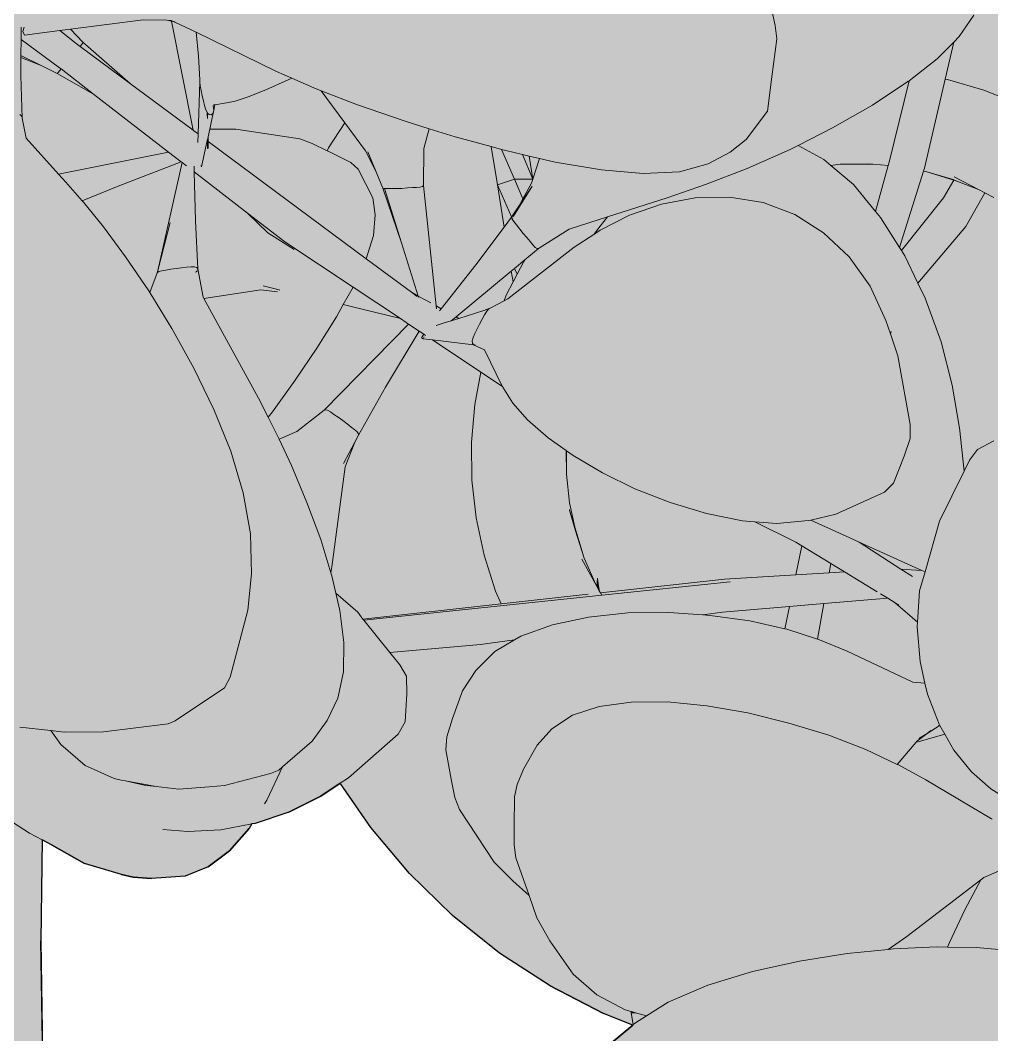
# Model space of a CAD drawing. Header units: millimetres. Extents: x 488786 to 747986, y 25193 to 95000.
# Drawn here: x 583399.9 to 583495.7, y 80675.8 to 80775.9 of the extents above; entities that cross this region are included whole.
import ezdxf

# ---------------------------------------------------------------- set-up
doc = ezdxf.new("R2010")
doc.units = ezdxf.units.MM
doc.layers.add('25. 255', color=255, linetype='Continuous')
doc.layers.add('6. FUR1', color=181, linetype='Continuous')
doc.layers.add('7. FUR2', color=241, linetype='Continuous', lineweight=5)

# ---------------------------------------------------------------- blocks, each defined once
blk = doc.blocks.new('YUHIHA_Accessory_Plant_LeafBranch_A_Plan', base_point=(63907.7, -72136.76))
at = {"layer": '25. 255'}
h = blk.add_hatch(color=256, dxfattribs=at)
h.dxf.hatch_style = 1
h.paths.add_polyline_path([(63725.71, -72048.84), (63726.68, -72043.89), (63728.52, -72040.27), (63731.35, -72037.25), (63735.1, -72034.92), (63739.67, -72033.4), (63744.98, -72032.79), (63750.76, -72033.01), (63756.74, -72033.95), (63759.19, -72034.6), (63760.84, -72031.55), (63763.59, -72028.29), (63766.83, -72025.95), (63770.4, -72024.46), (63774.14, -72023.81), (63777.12, -72023.92), (63776.72, -72023.42), (63775.13, -72020.96), (63774.18, -72018.8), (63773.9, -72016.91), (63773.92, -72016.81), (63770.04, -72012.88), (63766.44, -72008.68), (63763.47, -72004.53), (63761.3, -72000.54), (63760.1, -71996.86), (63759.86, -71993.48), (63760.56, -71990.41), (63761.28, -71989.22), (63761.39, -71985.76), (63762.35, -71981.95), (63765.44, -71975.32), (63767.67, -71972.08), (63768.41, -71971.23), (63769.27, -71970.6), (63773.95, -71967.91), (63774.87, -71967.47), (63778.79, -71967.04), (63782.89, -71966.9), (63786.39, -71967.4), (63789.98, -71968.66), (63793.34, -71970.93), (63796.38, -71974.07), (63799.03, -71977.93), (63801.21, -71982.36), (63801.87, -71975.37), (63802.08, -71975.39), (63802.19, -71975.4), (63805.61, -71975.71), (63805.71, -71975.72), (63805.92, -71975.74), (63805.17, -71984.37), (63804.77, -71991.4), (63805.04, -71995.86), (63808.67, -72008.09), (63809.3, -72009.97), (63809.51, -72009.48), (63811.44, -72005.87), (63813.95, -72002.64), (63816.97, -71999.94), (63817.76, -71999.47), (63818.93, -71994.16), (63820.45, -71989.27), (63822.31, -71985.1), (63824.51, -71981.85), (63827.03, -71979.52), (63829.87, -71978.13), (63833.02, -71977.66), (63834.18, -71977.64), (63837.5, -71978.02), (63841.55, -71979.2), (63846.91, -71981.79), (63851.14, -71984.34), (63853.8, -71985.19), (63857.33, -71986.53), (63858.76, -71987.23), (63861, -71989), (63861.58, -71989.85), (63862.71, -71991.67), (63862.82, -71994.03), (63861.95, -71996.87), (63860.19, -72000.16), (63857.59, -72003.87), (63854.21, -72007.94), (63850.39, -72012.06), (63852.45, -72015.22), (63852.98, -72016.38), (63853.39, -72017.64), (63853.37, -72018.16), (63853.59, -72018.31), (63858.07, -72022.38), (63860.48, -72025.19), (63861.5, -72026.2), (63862.52, -72027.59), (63862.79, -72029.24), (63862.57, -72029.85), (63863.98, -72031.46), (63864.29, -72030.93), (63864.08, -72031.58), (63864.19, -72031.71), (63864.26, -72031.51), (63864.24, -72031.77), (63864.28, -72031.8), (63867.02, -72035.69), (63870.98, -72043.66), (63871.37, -72044.87), (63871.47, -72045.39), (63871.42, -72047.69), (63871.16, -72051.22), (63870.45, -72052.57), (63869.07, -72053.72), (63865.6, -72056.5), (63862.96, -72057.88), (63865.53, -72059.61), (63870.12, -72063.38), (63874.31, -72067.59), (63878.06, -72072.19), (63881.34, -72077.13), (63884.13, -72082.37), (63886.16, -72087.29), (63888.32, -72086.45), (63891.72, -72085.55), (63895.22, -72085.17), (63895.54, -72085.18), (63895.89, -72084.81), (63898.24, -72083.06), (63900.63, -72081.95), (63903.07, -72081.53), (63906.36, -72081.99), (63908.11, -72082.5), (63909.15, -72083), (63912.49, -72084.84), (63915.3, -72087.33), (63916.1, -72088), (63918.32, -72078.27), (63922.25, -72058.66), (63923, -72055.37), (63923.72, -72052.63), (63924.45, -72050.48), (63925.27, -72048.92), (63926.21, -72047.98), (63928.1, -72047.54), (63929.74, -72047.76), (63932.4, -72048.93), (63934.04, -72050.06), (63936.54, -72050.7), (63940.18, -72051.81), (63941.38, -72052.24), (63942.63, -72051.9), (63946.13, -72051.01), (63948.77, -72050.78), (63952.53, -72050.67), (63956.47, -72051.3), (63959.56, -72052.65), (63962.21, -72054.73), (63964.29, -72057.49), (63965.68, -72060.85), (63966.28, -72064.73), (63966.16, -72068.96), (63965.41, -72073.33), (63964.1, -72077.63), (63962.32, -72081.69), (63960.3, -72085.51), (63954.82, -72093.93), (63956.19, -72093.52), (63959.26, -72092.71), (63961.72, -72092.21), (63963.59, -72092.06), (63964.9, -72092.32), (63965.68, -72093.03), (63966.13, -72093.77), (63966.4, -72094.84), (63966.68, -72097.84), (63966.59, -72098.26), (63972.52, -72092.69), (63975.41, -72089.65), (63978.29, -72086.39), (63980.6, -72083.48), (63978.84, -72080.28), (63976.76, -72076.93), (63972.37, -72070.23), (63970.36, -72066.95), (63968.66, -72063.75), (63967.31, -72060.82), (63965.61, -72055.3), (63965.44, -72054.42), (63966.48, -72053.11), (63968.5, -72050.98), (63970.2, -72050.17), (63974.89, -72048.91), (63979.17, -72047.99), (63983.66, -72047.62), (63988.26, -72047.94), (63992.54, -72049.31), (63996.3, -72051.61), (63999.35, -72054.75), (64001.51, -72058.62), (64002.58, -72063.13), (64002.68, -72068.05), (64001.91, -72073.15), (64000.37, -72078.21), (64000.11, -72078.86), (63999.53, -72080.09), (64000.28, -72081.02), (64001.66, -72083.79), (64002.22, -72086.64), (64002.34, -72087.36), (64002.03, -72090.18), (64000.73, -72092.9), (63998.37, -72095.41), (63995.18, -72097.65), (63991.36, -72099.58), (63987.13, -72101.12), (63986.16, -72101.36), (63985.42, -72102.49), (63982.5, -72107.54), (63978.94, -72113.92), (63979.99, -72114.06), (63987.26, -72109.6), (63994.26, -72105.13), (63994.46, -72105.01), (63998.39, -72102), (64007.85, -72091.17), (64014.75, -72082.67), (64021.3, -72074.28), (64028.53, -72064.9), (64030.02, -72063.18), (64031.16, -72062.25), (64032.01, -72062.15), (64032.98, -72062.58), (64033.54, -72063.21), (64035.84, -72066.07), (64038.04, -72071.95), (64039.13, -72073.18), (64042.49, -72075.47), (64045.57, -72078.32), (64047.87, -72081.27), (64049.93, -72084.09), (64050.96, -72087), (64051.19, -72088.06), (64051.18, -72091.02), (64050.01, -72093.89), (64047.63, -72096.62), (64043.99, -72099.14), (64039.38, -72101.39), (64034.09, -72103.3), (64028.38, -72104.81), (64022.56, -72105.85), (64016.92, -72106.53), (64001.82, -72107.77), (63996.68, -72109.19), (63996.63, -72109.2), (63983.18, -72114.48), (64011.83, -72118.29), (64016.26, -72117.6), (64017.48, -72117.52), (64021.65, -72117.97), (64022.43, -72117.89), (64022.31, -72117.72), (64021.86, -72116.58), (64021.48, -72115.44), (64022.85, -72110.57), (64024.23, -72109.24), (64026.35, -72108.09), (64032.53, -72105.18), (64036.74, -72103.64), (64041.05, -72102.43), (64045.03, -72101.86), (64048.47, -72101.85), (64051.16, -72102.34), (64052.88, -72103.27), (64053.42, -72104.58), (64053.4, -72105.79), (64052.46, -72108.79), (64055.24, -72106.84), (64058.93, -72104.05), (64062.61, -72101.12), (64066.16, -72098.15), (64069.47, -72095.26), (64075.09, -72090.16), (64077.43, -72088.17), (64079.5, -72086.7), (64081.33, -72085.85), (64084.1, -72085.45), (64085.81, -72085.8), (64086.29, -72086.09), (64087.4, -72087.58), (64089.98, -72090.79), (64092.7, -72095.21), (64094.07, -72098.2), (64095.7, -72102.64), (64096.48, -72107.58), (64096.13, -72111.71), (64094.7, -72115.58), (64092.23, -72119.05), (64088.72, -72121.95), (64084.22, -72124.15), (64079, -72125.65), (64073.34, -72126.48), (64067.51, -72126.64), (64061.78, -72126.16), (64056.26, -72125.29), (64048.24, -72123.34), (64047.63, -72126.21), (64046.51, -72128.36), (64055.28, -72130.25), (64060.56, -72131.89), (64065.73, -72133.83), (64070.51, -72136.31), (64074.72, -72139.24), (64078.17, -72142.55), (64080.69, -72146.17), (64082.09, -72150.01), (64082.42, -72153.99), (64081.74, -72158.01), (64079.87, -72162.56), (64077.43, -72166.35), (64074.24, -72170.04), (64072.2, -72172.12), (64067.52, -72176.04), (64066.39, -72176.62), (64065.8, -72176.88), (64064.08, -72177.78), (64063.12, -72178.25), (64062.59, -72178.17), (64062.21, -72177.55), (64061.86, -72176.06), (64061.02, -72172), (64060.34, -72168.87), (64059.39, -72165.17), (64058.14, -72161.06), (64056.51, -72156.72), (64054.44, -72152.35), (64052.07, -72148.07), (64049.55, -72144.04), (64046.99, -72140.4), (64044.55, -72137.3), (64043.86, -72136.52), (64043.45, -72138.05), (64042.59, -72139.43), (64043.33, -72147.9), (64042.37, -72153.07), (64041.69, -72154.04), (64041.02, -72154.95), (64039.56, -72154.99), (64037.25, -72154.16), (64034.01, -72152.44), (64030.5, -72150.25), (64032.31, -72154.2), (64032.98, -72158.19), (64032.58, -72162.1), (64031.18, -72165.86), (64028.54, -72170.03), (64025.45, -72173.26), (64021.65, -72176.33), (64013.95, -72180.96), (64011.37, -72181.9), (64010.59, -72182.3), (64009.41, -72182.69), (64008.89, -72182.76), (64008.7, -72182.33), (64008.91, -72180.22), (64008.97, -72178.23), (64008.95, -72175.38), (64008.76, -72171.82), (64008.29, -72167.71), (64007.47, -72163.18), (64006.18, -72158.4), (64004.55, -72153.54), (64002.69, -72148.81), (64000.71, -72144.38), (63998.73, -72140.45), (63997.04, -72137.42), (63995.07, -72140.15), (63994.89, -72140.94), (63995.03, -72147.52), (63994.03, -72150.94), (63993.73, -72151.37), (63993.18, -72151.87), (63992.48, -72151.45), (63991.56, -72150.56), (63989.47, -72147.7), (63989.31, -72147.18), (63989.33, -72146.77), (63989.82, -72145.2), (63988.78, -72143.9), (63986.06, -72140.82), (63982.97, -72137.55), (63979.67, -72134.22), (63976.35, -72130.99), (63973.17, -72127.98), (63969.65, -72124.89), (63969.38, -72125.4), (63967.24, -72129.04), (63965.35, -72131.86), (63963.9, -72133.52), (63965.05, -72134.77), (63965.72, -72135.58), (63966.32, -72135.39), (63969.21, -72135.01), (63971.69, -72135.37), (63973.74, -72136.55), (63974.57, -72137.22), (63975.7, -72138.23), (63976.58, -72139.42), (63978.24, -72142.35), (63978.66, -72143.16), (63979.78, -72146.64), (63981.22, -72149.81), (63983.03, -72154.59), (63983.73, -72157.44), (63984.33, -72161.94), (63983.93, -72166.8), (63982.56, -72170.31), (63980.13, -72173.35), (63976.71, -72175.82), (63972.36, -72177.64), (63972.46, -72177.63), (63976.28, -72177.17), (63979.87, -72177.3), (63983.33, -72177.96), (63985.4, -72178.66), (63985.97, -72178.89), (63988.85, -72179.93), (63989.6, -72180.5), (63990.11, -72181.04), (63992.26, -72185.89), (63992.62, -72187.22), (63992.72, -72192.88), (63992.47, -72197.87), (63991.67, -72202.56), (63990.1, -72207.2), (63987.54, -72211.28), (63984.14, -72214.66), (63980.04, -72217.21), (63975.38, -72218.81), (63970.33, -72219.32), (63965.09, -72218.86), (63963.93, -72218.57), (63963.3, -72221.09), (63961.85, -72224.99), (63959.66, -72228.59), (63957.9, -72231.38), (63956.54, -72232.45), (63957.84, -72236), (63958.73, -72240.67), (63958.64, -72245.15), (63957.61, -72249.34), (63955.68, -72253.17), (63952.88, -72256.55), (63949.26, -72259.4), (63948.59, -72259.88), (63945.33, -72261.92), (63941.83, -72263.65), (63937.21, -72265.36), (63936, -72265.74), (63934.7, -72265.86), (63930.83, -72265.95), (63930.8, -72265.95), (63929.76, -72265.99), (63929.18, -72265.95), (63928.51, -72265.65), (63925.14, -72262.69), (63923.84, -72260.56), (63922.75, -72257.7), (63922.08, -72254.04), (63921.74, -72249.76), (63921.68, -72245.01), (63921.69, -72244.41), (63921.64, -72244.45), (63920.76, -72244.97), (63917, -72246.9), (63912.32, -72248.39), (63905.14, -72249.61), (63903.89, -72249.79), (63900.3, -72249.7), (63898.18, -72249.81), (63895.47, -72249.59), (63894.42, -72249.06), (63893.2, -72248.41), (63892.07, -72247.21), (63891.24, -72245.27), (63890.93, -72242.42), (63891.07, -72238.75), (63891.55, -72234.39), (63892.3, -72229.45), (63893.23, -72224.05), (63894.29, -72218.42), (63895.45, -72212.79), (63896.66, -72207.4), (63897.89, -72202.52), (63898.38, -72200.7), (63897.56, -72198.34), (63895.51, -72189.07), (63895.01, -72183.78), (63895.1, -72182.44), (63895.21, -72181.08), (63898.38, -72176.5), (63900.14, -72175.63), (63900.53, -72175.57), (63900.53, -72175.54), (63897.88, -72167.85), (63889.81, -72169.3), (63887.46, -72169.8), (63887.13, -72169.9), (63891.46, -72187.04), (63892.36, -72191.79), (63892.89, -72196.47), (63893.01, -72200.92), (63892.69, -72204.97), (63891.88, -72208.45), (63890.55, -72211.2), (63888.71, -72213.24), (63886.41, -72214.58), (63882.84, -72215.52), (63879.79, -72215.56), (63876.11, -72215.16), (63873.19, -72214.42), (63867.58, -72212.69), (63867.41, -72212.69), (63867.27, -72212.69), (63864.98, -72213.03), (63862.14, -72212.79), (63860.72, -72212.32), (63860.13, -72211.79), (63859.55, -72211.06), (63859.62, -72209.7), (63860.26, -72207.71), (63861.4, -72205.1), (63862.97, -72201.91), (63864.89, -72198.14), (63867.07, -72193.99), (63867.28, -72193.61), (63863.27, -72193.49), (63859.21, -72193.04), (63857.17, -72193.22), (63854.45, -72193.29), (63854.12, -72193.26), (63853.87, -72193.65), (63851.5, -72195.75), (63851.08, -72195.99), (63848.33, -72197.46), (63846.02, -72198), (63844.44, -72200.6), (63842.16, -72202.89), (63839.35, -72204.61), (63837.44, -72205.24), (63843.06, -72209.29), (63844.56, -72210.42), (63845.44, -72211.21), (63845.67, -72211.71), (63845.11, -72212.46), (63844.78, -72212.65), (63841.44, -72214.37), (63839.88, -72214.84), (63834.87, -72215.7), (63833.6, -72216.25), (63833, -72222.09), (63831.95, -72226.14), (63830.3, -72230.11), (63827.93, -72233.54), (63825.01, -72236.28), (63821.7, -72238.21), (63818.18, -72239.21), (63814.6, -72239.14), (63812.02, -72238.4), (63809.41, -72238.87), (63806.29, -72238.68), (63804.02, -72237.95), (63805.73, -72240.16), (63812.43, -72248.34), (63818.77, -72255.81), (63825.12, -72263.21), (63825.95, -72264.36), (63826.06, -72264.96), (63825.29, -72265.73), (63820.81, -72267.34), (63818.81, -72267.67), (63812.58, -72267.89), (63811.57, -72268.13), (63809.97, -72269.01), (63805.49, -72272.72), (63802.38, -72274.47), (63799.9, -72275.27), (63797.43, -72276.12), (63794.16, -72275.99), (63793.76, -72276.78), (63792.27, -72278.19), (63789.42, -72279.54), (63787.02, -72279.97), (63783.04, -72279.99), (63783.47, -72281.89), (63784.25, -72286.17), (63784.75, -72290.17), (63784.89, -72293.77), (63784.62, -72296.92), (63783.91, -72299.59), (63782.7, -72301.76), (63780.95, -72303.39), (63778.81, -72304.8), (63776.78, -72305.68), (63774.33, -72306.27), (63773.51, -72306.44), (63771.32, -72306.44), (63766.92, -72306.62), (63762.95, -72306.45), (63759.35, -72305.74), (63756.9, -72304.96), (63756.14, -72304.58), (63753.26, -72303.03), (63751.05, -72300.7), (63749.53, -72297.69), (63748.74, -72294.09), (63748.73, -72289.98), (63749.53, -72285.46), (63751, -72280.73), (63753.05, -72276), (63755.52, -72271.47), (63758.32, -72267.34), (63761.31, -72263.57), (63769.07, -72254.68), (63770.75, -72251.34), (63770.78, -72251.28), (63768.86, -72248.73), (63768.68, -72247.96), (63769.18, -72247.67), (63770.31, -72247.26), (63772.41, -72246.18), (63774.08, -72240.63), (63773.31, -72240.05), (63773.22, -72239.85), (63772.05, -72241.3), (63769.02, -72245.18), (63767.44, -72249.53), (63765.52, -72254.16), (63763.51, -72258.3), (63761.48, -72261.78), (63759.45, -72264.42), (63757.48, -72266.04), (63755.53, -72266.7), (63753.57, -72266.43), (63752.44, -72266.2), (63750.51, -72265.11), (63750.4, -72265.04), (63750.26, -72265.17), (63746.36, -72267.54), (63742.34, -72269.23), (63738.31, -72270.14), (63734.44, -72270.17), (63730.85, -72269.22), (63727.64, -72267.4), (63724.89, -72264.78), (63722.68, -72261.47), (63721.09, -72257.57), (63719.92, -72253.58), (63719.33, -72250.19), (63718.92, -72245.65), (63718.93, -72244.6), (63719.14, -72243.45), (63720.9, -72240.35), (63721.85, -72240), (63724.62, -72240.39), (63729.75, -72241.76), (63732.06, -72242.48), (63734.25, -72240.99), (63738.38, -72238.41), (63743.03, -72235.7), (63747.97, -72233), (63752.96, -72230.45), (63757.9, -72228.22), (63770.33, -72222.02), (63770.38, -72222.06), (63774.26, -72219), (63780.03, -72213.68), (63786.21, -72207.77), (63778.18, -72209.15), (63776.42, -72212.16), (63774.29, -72215.42), (63772.08, -72218.3), (63769.85, -72220.71), (63767.67, -72222.51), (63765.58, -72223.62), (63763.65, -72223.91), (63761.86, -72223.45), (63761.02, -72223.16), (63759.36, -72222.04), (63756.68, -72219.72), (63755.39, -72218.23), (63754.3, -72216.29), (63753.97, -72215.75), (63750.62, -72216.61), (63745.44, -72217.51), (63740.33, -72217.79), (63735.48, -72217.42), (63731.06, -72216.37), (63727.26, -72214.63), (63724.27, -72212.16), (63722.1, -72209.09), (63720.75, -72205.52), (63720.22, -72201.57), (63720.17, -72201.05), (63720.39, -72196.87), (63721.14, -72193.19), (63721.31, -72192.48), (63723.63, -72185.54), (63724.03, -72184.55), (63726.98, -72180.92), (63727.37, -72181.19), (63727.98, -72181.41), (63730.41, -72184.48), (63732.05, -72186.51), (63734.19, -72189.01), (63736.8, -72191.78), (63739.82, -72194.64), (63743.22, -72197.39), (63746.97, -72199.87), (63750.88, -72202.02), (63754.78, -72203.83), (63755.98, -72204.29), (63757.68, -72203.78), (63766.1, -72201.09), (63770.09, -72199.76), (63773.84, -72198.39), (63771.62, -72197.3), (63768.8, -72195.48), (63766.25, -72193.13), (63765.22, -72191.82), (63763.28, -72192.17), (63759.29, -72192.5), (63755.44, -72192.4), (63751.88, -72191.84), (63748.74, -72190.81), (63746.18, -72189.26), (63744.21, -72187.25), (63742.83, -72184.84), (63742.05, -72182.08), (63741.95, -72181.47), (63741.74, -72178.48), (63742.04, -72175.09), (63743.23, -72170.02), (63744.92, -72165.99), (63745.33, -72165.22), (63745.72, -72164.76), (63746.34, -72164.24), (63748.04, -72163.97), (63749.43, -72164.31), (63749.6, -72164.39), (63749.5, -72163.73), (63749.37, -72161.15), (63749.28, -72161.02), (63748.63, -72159.32), (63748.26, -72156.98), (63748.45, -72155.96), (63749.32, -72154.54), (63749.48, -72154.59), (63749.59, -72154.63), (63749.93, -72155.76), (63751.44, -72161), (63751.46, -72161.04), (63752.43, -72161.83), (63754.96, -72163.32), (63758.06, -72164.6), (63761.7, -72165.54), (63765.7, -72166.16), (63766.37, -72166.21), (63766.71, -72165.76), (63769.61, -72162.7), (63772.16, -72160.44), (63775.08, -72158.31), (63774.35, -72157.25), (63773.39, -72154.63), (63773, -72151.73), (63773.22, -72148.63), (63774.07, -72145.42), (63775.25, -72142.31), (63777.24, -72138.72), (63774.65, -72133.86), (63772.39, -72128.37), (63770.7, -72122.74), (63770.62, -72122.68), (63769.86, -72122.06), (63767.77, -72119.42), (63766.59, -72116.09), (63766.28, -72112.19), (63766.82, -72107.85), (63768.19, -72103.18), (63769.45, -72100.36), (63769.58, -72099.11), (63770.75, -72093.29), (63772.48, -72087.61), (63774.76, -72082.13), (63777.58, -72076.9), (63780.89, -72071.97), (63781.99, -72070.64), (63780.39, -72070.27), (63778.27, -72071.01), (63773.97, -72072.46), (63769.66, -72073.82), (63765.48, -72075.02), (63761.58, -72076), (63758.11, -72076.68), (63755.21, -72077), (63752.87, -72076.91), (63751.09, -72076.37), (63749.84, -72075.35), (63749.36, -72074.54), (63748.65, -72073.13), (63748.23, -72071.07), (63746.23, -72071.83), (63742.68, -72072.93), (63739.55, -72073.55), (63736.86, -72073.6), (63734.62, -72072.98), (63732.53, -72071.86), (63729.79, -72068.96), (63729.38, -72068.3), (63728.47, -72065.06), (63727.35, -72061.75), (63726.07, -72056.71), (63725.77, -72053.56)])
at = {"layer": '6. FUR1'}
for p, q in [((63862.96, -72057.88), (63865.6, -72056.5)), ((63862.96, -72057.88), (63865.53, -72059.61)), ((63870.12, -72063.38), (63865.53, -72059.61)), ((63870.12, -72063.38), (63874.31, -72067.59)), ((63920.69, -72066.32), (63919.89, -72070.4)), ((63874.31, -72067.59), (63878.06, -72072.19)), ((63919.89, -72070.4), (63919.09, -72074.44)), ((63878.06, -72072.19), (63881.34, -72077.13)), ((63919.09, -72074.44), (63918.32, -72078.27)), ((63881.34, -72077.13), (63884.13, -72082.37)), ((63916.1, -72088), (63918.32, -72078.27)), ((63900.63, -72081.95), (63898.24, -72083.06)), ((63900.63, -72081.95), (63903.07, -72081.53)), ((63903.07, -72081.53), (63906.36, -72081.99)), ((63908.11, -72082.5), (63906.36, -72081.99)), ((63884.13, -72082.37), (63886.16, -72087.29)), ((63898.24, -72083.06), (63895.89, -72084.81)), ((63909.15, -72083), (63908.11, -72082.5)), ((63909.15, -72083), (63912.49, -72084.84)), ((63891.72, -72085.55), (63895.22, -72085.17)), ((63895.22, -72085.17), (63895.54, -72085.18)), ((63895.54, -72085.18), (63895.89, -72084.81)), ((63915.3, -72087.33), (63912.49, -72084.84)), ((63891.72, -72085.55), (63888.32, -72086.45)), ((63888.32, -72086.45), (63886.16, -72087.29)), ((63915.3, -72087.33), (63916.1, -72088))]:
    blk.add_line(p, q, dxfattribs=at)
blk.add_lwpolyline([(63865.6, -72056.5), (63862.96, -72057.88), (63865.53, -72059.61), (63870.12, -72063.38), (63874.31, -72067.59), (63878.06, -72072.19), (63881.34, -72077.13), (63884.13, -72082.37), (63886.16, -72087.29), (63888.32, -72086.45), (63891.72, -72085.55), (63895.22, -72085.17), (63895.54, -72085.18), (63895.89, -72084.81), (63898.24, -72083.06), (63900.63, -72081.95), (63903.07, -72081.53), (63906.36, -72081.99), (63908.11, -72082.5), (63909.15, -72083), (63912.49, -72084.84), (63915.3, -72087.33), (63916.1, -72088), (63918.32, -72078.27), (63922.25, -72058.66)], dxfattribs=at)
at = {"layer": '7. FUR2'}
for p, q in [((63828.22, -72058.25), (63825, -72057.25)), ((63830.96, -72058.88), (63828.22, -72058.25)), ((63861.44, -72058.49), (63862.64, -72058.05)), ((63862.64, -72058.05), (63862.9, -72057.92)), ((63862.84, -72059.1), (63862.9, -72057.92)), ((63862.9, -72057.92), (63862.96, -72057.88)), ((63830.68, -72059.29), (63828.51, -72062.1)), ((63830.96, -72058.88), (63830.68, -72059.29)), ((63832, -72059.12), (63830.96, -72058.88)), ((63832, -72059.12), (63836.23, -72059.82)), ((63859.05, -72059.36), (63861.44, -72058.49)), ((63862.44, -72059.01), (63861.44, -72058.49)), ((63862.44, -72059.01), (63862.68, -72059.07)), ((63862.7, -72059.15), (63862.44, -72059.01)), ((63862.68, -72059.07), (63862.7, -72059.15)), ((63862.68, -72059.07), (63862.84, -72059.1)), ((63862.81, -72059.21), (63862.7, -72059.15)), ((63862.84, -72059.1), (63862.81, -72059.21)), ((63862.83, -72059.22), (63862.81, -72059.21)), ((63862.84, -72059.1), (63862.83, -72059.22)), ((63863.38, -72059.51), (63862.83, -72059.22)), ((63836.73, -72059.88), (63834.66, -72060.73)), ((63836.23, -72059.82), (63836.73, -72059.88)), ((63836.73, -72059.88), (63840.79, -72060.33)), ((63840.79, -72060.33), (63845.54, -72060.59)), ((63850.3, -72060.56), (63854.87, -72060.17)), ((63854.87, -72060.17), (63859.05, -72059.36)), ((63865.78, -72061.53), (63863.38, -72059.51)), ((63826.34, -72064.68), (63834.66, -72060.73)), ((63845.54, -72060.59), (63850.3, -72060.56)), ((63828.51, -72062.1), (63826.34, -72064.68)), ((63865.78, -72061.53), (63867.66, -72064.04)), ((63867.66, -72064.04), (63869.2, -72067.73)), ((63822.91, -72065.46), (63826.01, -72064.83)), ((63826.01, -72064.83), (63826.34, -72064.68)), ((63869.99, -72070.22), (63869.2, -72067.73)), ((63824, -72070.3), (63824.08, -72070.34)), ((63870.27, -72072.53), (63869.99, -72070.22)), ((63829.6, -72075.49), (63824.08, -72070.34)), ((63823.52, -72073.26), (63821.86, -72071.66)), ((63825.02, -72075.31), (63823.52, -72073.26)), ((63870.27, -72072.53), (63871.54, -72074.28)), ((63870.76, -72076.44), (63870.27, -72072.53)), ((63872.96, -72076.48), (63871.54, -72074.28)), ((63826.26, -72077.76), (63825.02, -72075.31)), ((63831.96, -72077.52), (63829.6, -72075.49)), ((63870.65, -72077.72), (63870.76, -72076.44)), ((63875.21, -72082.28), (63872.96, -72076.48)), ((63826.26, -72077.76), (63826.82, -72079.5)), ((63832.04, -72077.56), (63829.76, -72079.3)), ((63832.04, -72077.56), (63831.96, -72077.52)), ((63834.76, -72079.65), (63832.04, -72077.56)), ((63870.65, -72077.72), (63870.26, -72079.53)), ((63826.82, -72079.5), (63829.55, -72079.3)), ((63828.51, -72079.92), (63829.7, -72079.35)), ((63829.55, -72079.3), (63829.76, -72079.3)), ((63829.7, -72079.35), (63829.76, -72079.3)), ((63826.82, -72079.5), (63827.11, -72080.42)), ((63828.51, -72079.92), (63827.17, -72080.4)), ((63828.08, -72080.13), (63828.51, -72079.92)), ((63829.41, -72079.6), (63828.51, -72079.92)), ((63838.03, -72081.78), (63834.76, -72079.65)), ((63870.26, -72079.53), (63869.64, -72082.36)), ((63827.11, -72080.42), (63827.17, -72080.4)), ((63827.11, -72080.42), (63827.16, -72080.57)), ((63827.16, -72080.57), (63827.65, -72083.69)), ((63827.17, -72080.4), (63827.25, -72080.46)), ((63841.62, -72083.79), (63838.03, -72081.78)), ((63875.41, -72083.53), (63875.21, -72082.28)), ((63869.13, -72083.48), (63869.64, -72082.36)), ((63827.67, -72084.82), (63827.65, -72083.69)), ((63845.39, -72085.62), (63841.62, -72083.79)), ((63868.18, -72084.84), (63869.13, -72083.48)), ((63875.38, -72085.38), (63875.41, -72083.53)), ((63827.67, -72084.82), (63828.83, -72085.16)), ((63827.69, -72087.01), (63827.67, -72084.82)), ((63834.51, -72089.53), (63828.83, -72085.16)), ((63868.18, -72084.84), (63866.37, -72086.88)), ((63895.54, -72085.18), (63898.67, -72085.26)), ((63898.67, -72085.26), (63901.89, -72085.78)), ((63845.39, -72085.62), (63849.2, -72087.17)), ((63875.38, -72085.38), (63875.28, -72088.3)), ((63904.24, -72086.5), (63901.89, -72085.78)), ((63827.24, -72090.43), (63827.69, -72087.01)), ((63849.2, -72087.17), (63852.9, -72088.34)), ((63864.61, -72088.13), (63866.37, -72086.88)), ((63886.16, -72087.29), (63885.25, -72087.64)), ((63891.41, -72090.05), (63893.6, -72087.18)), ((63893.6, -72087.18), (63893.91, -72086.86)), ((63856.4, -72089.08), (63852.9, -72088.34)), ((63862.36, -72089.03), (63864.61, -72088.13)), ((63874.93, -72089.54), (63875.28, -72088.3)), ((63885.25, -72087.64), (63879.57, -72090.82)), ((63916.1, -72088), (63917.18, -72088.91)), ((63859.59, -72089.33), (63856.4, -72089.08)), ((63862.36, -72089.03), (63859.59, -72089.33)), ((63919.66, -72091.37), (63917.18, -72088.91)), ((63836.96, -72091.2), (63834.51, -72089.53)), ((63874, -72091.21), (63874.93, -72089.54)), ((63887.99, -72091.92), (63891.41, -72090.05)), ((63891.41, -72090.05), (63891.83, -72089.83)), ((63892.7, -72089.66), (63891.83, -72089.83)), ((63897.37, -72089.47), (63892.7, -72089.66)), ((63898.9, -72089.64), (63897.37, -72089.47)), ((63898.9, -72089.64), (63901.86, -72090.04)), ((63901.86, -72090.04), (63903.99, -72090.79)), ((63827.12, -72090.86), (63826.27, -72093.85)), ((63827.24, -72090.43), (63827.12, -72090.86)), ((63827.12, -72090.86), (63828.87, -72093.19)), ((63835.78, -72094.6), (63837.12, -72091.29)), ((63837.12, -72091.29), (63836.96, -72091.2)), ((63839.88, -72092.88), (63837.12, -72091.29)), ((63874, -72091.21), (63872.46, -72093.66)), ((63879.57, -72090.82), (63878.62, -72091.87)), ((63903.99, -72090.79), (63905.11, -72091.17)), ((63906.83, -72091.96), (63903.99, -72090.79)), ((63906.83, -72091.96), (63905.11, -72091.17)), ((63877.87, -72094.54), (63878.62, -72091.87)), ((63886.14, -72093.61), (63887.99, -72091.92)), ((63907.23, -72092.12), (63906.83, -72091.96)), ((63907.23, -72092.12), (63907.87, -72092.43)), ((63828.58, -72092.92), (63828.87, -72093.19)), ((63828.87, -72093.19), (63829.5, -72093.79)), ((63839.15, -72095.03), (63840.06, -72092.97)), ((63840.06, -72092.97), (63839.88, -72092.88)), ((63843.27, -72094.45), (63840.06, -72092.97)), ((63910.41, -72094.27), (63907.87, -72092.43)), ((63826.27, -72093.85), (63825.36, -72095.55)), ((63829.5, -72093.79), (63830.11, -72094.37)), ((63835.78, -72094.6), (63829.5, -72093.79)), ((63870.76, -72095.35), (63872.46, -72093.66)), ((63886.14, -72093.61), (63884.62, -72095.55)), ((63912.34, -72096.8), (63910.41, -72094.27)), ((63827.63, -72096.32), (63826.66, -72095.36)), ((63830.38, -72094.63), (63833.12, -72097.23)), ((63839.15, -72095.03), (63835.78, -72094.6)), ((63845.72, -72095.87), (63839.15, -72095.03)), ((63847, -72095.82), (63843.27, -72094.45)), ((63868.53, -72096.79), (63870.76, -72095.35)), ((63877.87, -72094.54), (63877.56, -72096.25)), ((63825.36, -72095.55), (63822.92, -72100.15)), ((63825.36, -72095.55), (63825.65, -72095.76)), ((63827.63, -72096.32), (63825.65, -72095.76)), ((63825.65, -72095.76), (63831.08, -72099.79)), ((63831.08, -72099.79), (63827.63, -72096.32)), ((63847.7, -72096.02), (63845.72, -72095.87)), ((63847.7, -72096.02), (63847, -72095.82)), ((63850.92, -72096.95), (63847.7, -72096.02)), ((63877.56, -72096.25), (63877.96, -72097.47)), ((63884.62, -72095.55), (63883.55, -72097.96)), ((63834.63, -72097.46), (63833.12, -72097.23)), ((63833.12, -72097.23), (63834.28, -72098.33)), ((63850.92, -72096.95), (63854.88, -72097.76)), ((63868.53, -72096.79), (63866.37, -72097.5)), ((63900.8, -72096.72), (63895.35, -72098.9)), ((63900.8, -72096.72), (63901.55, -72096.6)), ((63907.94, -72097.14), (63901.55, -72096.6)), ((63911.73, -72097.94), (63907.94, -72097.14)), ((63912.34, -72096.8), (63912.99, -72098.36)), ((63834.28, -72098.33), (63834.63, -72097.46)), ((63834.28, -72098.33), (63836.69, -72100.62)), ((63837.87, -72097.95), (63834.63, -72097.46)), ((63836.69, -72100.62), (63837.87, -72097.95)), ((63844.86, -72099.01), (63837.87, -72097.95)), ((63854.88, -72097.76), (63858.75, -72098.17)), ((63862.4, -72098.17), (63858.75, -72098.17)), ((63865.7, -72097.72), (63862.4, -72098.17)), ((63866.37, -72097.5), (63865.7, -72097.72)), ((63869.77, -72097.77), (63866.37, -72097.5)), ((63878.67, -72098.88), (63869.77, -72097.77)), ((63878.67, -72098.88), (63877.96, -72097.47)), ((63883.55, -72097.96), (63882.9, -72100.78)), ((63912.99, -72098.36), (63911.73, -72097.94)), ((63915.91, -72099.34), (63912.99, -72098.36)), ((63857.04, -72100), (63844.37, -72098.63)), ((63857.12, -72100.26), (63844.86, -72099.01)), ((63880.52, -72102.54), (63878.67, -72098.88)), ((63894.58, -72099.8), (63895.35, -72098.9)), ((63822.92, -72100.15), (63819.49, -72104.47)), ((63831.08, -72099.79), (63831.9, -72100.41)), ((63857.32, -72100.03), (63857.04, -72100)), ((63857.04, -72100), (63857.12, -72100.26)), ((63857.12, -72100.26), (63857.17, -72100.42)), ((63880.52, -72102.54), (63857.32, -72100.03)), ((63866.93, -72101.25), (63858.31, -72100.38)), ((63891.49, -72105.9), (63894.58, -72099.8)), ((63834.67, -72102.43), (63831.9, -72100.41)), ((63836.69, -72100.62), (63837.21, -72101.11)), ((63837.21, -72101.11), (63840.75, -72103.91)), ((63857.1, -72101.75), (63857.33, -72100.94)), ((63857.13, -72101.17), (63857.1, -72101.75)), ((63857.17, -72100.42), (63857.13, -72101.17)), ((63857.26, -72100.73), (63857.13, -72101.17)), ((63857.13, -72101.17), (63857.3, -72100.87)), ((63857.17, -72100.42), (63857.26, -72100.73)), ((63857.26, -72100.73), (63857.3, -72100.87)), ((63857.3, -72100.87), (63857.33, -72100.94)), ((63857.33, -72100.94), (63857.38, -72101.17)), ((63857.38, -72101.17), (63857.96, -72103.94)), ((63857.38, -72101.17), (63858.22, -72103.9)), ((63866.93, -72101.25), (63867.2, -72102.59)), ((63880.57, -72102.64), (63866.93, -72101.25)), ((63882.9, -72100.78), (63882.62, -72103.97)), ((63832.78, -72102.97), (63827.63, -72104.09)), ((63835.3, -72102.92), (63832.78, -72102.97)), ((63835.3, -72102.92), (63834.67, -72102.43)), ((63835.55, -72102.92), (63835.3, -72102.92)), ((63838.64, -72103.29), (63835.55, -72102.92)), ((63838.64, -72103.29), (63840.75, -72103.91)), ((63867.2, -72102.59), (63867.56, -72106.32)), ((63880.57, -72102.64), (63880.52, -72102.54)), ((63880.94, -72103.42), (63880.57, -72102.64)), ((63827.63, -72104.09), (63826.57, -72104.79)), ((63840.75, -72103.91), (63841.91, -72104.26)), ((63841.91, -72104.26), (63845.24, -72105.71)), ((63857.96, -72103.94), (63858.23, -72106.76)), ((63858.23, -72107.15), (63857.96, -72103.94)), ((63882.65, -72105.73), (63880.94, -72103.42)), ((63882.65, -72105.73), (63882.62, -72103.97)), ((63819.49, -72104.47), (63818.73, -72105.43)), ((63819.49, -72104.47), (63819.05, -72108.75)), ((63824.98, -72107.16), (63826.57, -72104.79)), ((63815.99, -72106.77), (63817.77, -72106.27)), ((63817.77, -72106.27), (63818.73, -72105.43)), ((63845.24, -72105.71), (63848.52, -72107.53)), ((63867.56, -72106.32), (63867.55, -72110.07)), ((63882.67, -72107.46), (63882.65, -72105.73)), ((63891.49, -72105.9), (63890.39, -72109.33)), ((63824.98, -72107.16), (63824.04, -72108.74)), ((63858.22, -72109.59), (63858.23, -72107.15)), ((63858.23, -72106.76), (63858.38, -72108.87)), ((63858.23, -72107.15), (63858.23, -72106.76)), ((63858.38, -72108.87), (63858.23, -72107.15)), ((63851.62, -72109.6), (63848.52, -72107.53)), ((63879.12, -72117.7), (63882.48, -72108.35)), ((63882.7, -72107.77), (63882.48, -72108.35)), ((63882.7, -72107.77), (63882.67, -72107.46)), ((63883, -72111.21), (63882.7, -72107.77)), ((63818.88, -72113.01), (63819.04, -72108.91)), ((63819.04, -72108.91), (63819.05, -72108.75)), ((63824.04, -72108.74), (63823.73, -72110.08)), ((63858.38, -72108.94), (63858.38, -72108.87)), ((63890.39, -72109.33), (63889.65, -72113.2)), ((63823.5, -72116.96), (63823.73, -72110.08)), ((63854.43, -72111.81), (63851.62, -72109.6)), ((63858.22, -72109.59), (63857.94, -72112.41)), ((63867.55, -72110.07), (63867.17, -72113.8)), ((63883, -72111.21), (63883.55, -72115.08)), ((63854.43, -72111.81), (63856.9, -72114.08)), ((63819.04, -72117.42), (63818.88, -72113.01)), ((63857.94, -72112.41), (63857.45, -72114.68)), ((63857.48, -72114.71), (63857.94, -72112.41)), ((63889.5, -72117.32), (63889.65, -72113.2)), ((63856.9, -72114.08), (63857.45, -72114.68)), ((63867.17, -72113.8), (63866.43, -72117.48)), ((63857.45, -72114.68), (63857.48, -72114.71)), ((63857.48, -72114.71), (63858.95, -72116.32)), ((63883.55, -72115.08), (63884.29, -72118.95)), ((63858.95, -72116.32), (63860.55, -72118.46)), ((63823.76, -72119.25), (63823.5, -72116.96)), ((63889.5, -72117.32), (63889.85, -72121.6)), ((63819.67, -72121.98), (63819.04, -72117.42)), ((63866.43, -72117.48), (63865.34, -72121.06)), ((63877.7, -72119.9), (63879.12, -72117.7)), ((63877.7, -72119.9), (63879.22, -72118.07)), ((63823.76, -72119.25), (63823.64, -72119.46)), ((63823.93, -72120.65), (63823.76, -72119.25)), ((63860.55, -72118.46), (63861.62, -72120.4)), ((63884.29, -72118.95), (63884.93, -72121.76)), ((63861.62, -72120.4), (63862.28, -72122.13)), ((63877.2, -72120.5), (63877.7, -72119.9)), ((63823.93, -72120.65), (63824.74, -72124.26)), ((63865.34, -72121.06), (63864.09, -72124.06)), ((63873.59, -72124.58), (63877.2, -72120.5)), ((63877.16, -72120.62), (63877.2, -72120.5)), ((63877.24, -72120.83), (63877.16, -72120.62)), ((63877.44, -72121.09), (63877.24, -72120.83)), ((63877.72, -72121.42), (63877.44, -72121.09)), ((63820.06, -72123.56), (63819.67, -72121.98)), ((63862.28, -72122.13), (63862.28, -72122.21)), ((63862.28, -72122.21), (63862.31, -72122.24)), ((63862.31, -72122.24), (63862.36, -72122.28)), ((63862.31, -72122.24), (63863.25, -72126.11)), ((63862.36, -72122.28), (63864.09, -72124.06)), ((63878.05, -72121.81), (63877.72, -72121.42)), ((63878.4, -72122.23), (63878.05, -72121.81)), ((63878.78, -72122.64), (63878.4, -72122.23)), ((63879.97, -72123.62), (63883.07, -72122.13)), ((63884.93, -72121.76), (63883.07, -72122.13)), ((63884.93, -72121.76), (63885.15, -72122.68)), ((63889.85, -72121.6), (63890.61, -72125.98)), ((63879.13, -72123.01), (63878.78, -72122.64)), ((63879.42, -72123.32), (63879.13, -72123.01)), ((63879.66, -72123.55), (63879.42, -72123.32)), ((63885.53, -72124.1), (63885.15, -72122.68)), ((63820.06, -72123.56), (63814.25, -72128.05)), ((63820.76, -72126.47), (63820.06, -72123.56)), ((63824.74, -72124.26), (63826.16, -72127.53)), ((63864.09, -72124.06), (63868.08, -72128.16)), ((63870.05, -72130.18), (63879.97, -72123.62)), ((63879.85, -72123.64), (63879.66, -72123.55)), ((63879.97, -72123.62), (63879.85, -72123.64)), ((63879.98, -72123.58), (63879.97, -72123.62)), ((63885.01, -72124.54), (63885.53, -72124.1)), ((63886.08, -72126.15), (63885.53, -72124.1)), ((63869.18, -72129.29), (63873.59, -72124.58)), ((63882.16, -72127.13), (63885.01, -72124.54)), ((63864.21, -72126.84), (63863.25, -72126.11)), ((63886.08, -72126.15), (63889.28, -72136.89)), ((63890.61, -72125.98), (63891.69, -72130.36)), ((63820.97, -72127.05), (63815.82, -72131.27)), ((63817.2, -72134.27), (63821.1, -72127.39)), ((63820.97, -72127.05), (63820.76, -72126.47)), ((63821.1, -72127.39), (63820.97, -72127.05)), ((63822.29, -72130.68), (63821.1, -72127.39)), ((63864.05, -72126.78), (63864.21, -72126.84)), ((63864.26, -72127.24), (63864.1, -72127.54)), ((63864.21, -72126.84), (63864.29, -72127)), ((63868.08, -72128.16), (63864.21, -72126.84)), ((63864.29, -72127), (63864.26, -72127.24)), ((63882.16, -72127.13), (63879.4, -72129.77)), ((63814.25, -72128.05), (63811.72, -72130.89)), ((63826.16, -72127.53), (63828.11, -72130.39)), ((63863.54, -72128.29), (63863.2, -72128.7)), ((63863.85, -72127.9), (63863.54, -72128.29)), ((63864.1, -72127.54), (63863.85, -72127.9)), ((63868.94, -72128.45), (63868.08, -72128.16)), ((63862.85, -72129.12), (63862.52, -72129.5)), ((63863.2, -72128.7), (63862.85, -72129.12)), ((63868.64, -72128.74), (63868.78, -72128.88)), ((63868.78, -72128.88), (63869.08, -72128.58)), ((63868.78, -72128.88), (63869.18, -72129.29)), ((63868.89, -72128.52), (63868.81, -72128.63)), ((63869.08, -72128.58), (63868.94, -72128.45)), ((63869.18, -72129.29), (63870.05, -72130.18)), ((63811.72, -72130.89), (63810.96, -72130.26)), ((63828.11, -72130.39), (63830.52, -72132.76)), ((63865.32, -72129.9), (63859.04, -72133.17)), ((63861.79, -72130.04), (63860.36, -72130.44)), ((63861.79, -72130.04), (63862.52, -72129.93)), ((63861.98, -72129.98), (63861.79, -72130.04)), ((63862.23, -72129.79), (63861.98, -72129.98)), ((63861.98, -72129.98), (63862.52, -72129.93)), ((63862.52, -72129.5), (63862.23, -72129.79)), ((63862.52, -72129.93), (63865.08, -72129.69)), ((63865.08, -72129.69), (63865.86, -72129.62)), ((63865.08, -72129.69), (63865.32, -72129.9)), ((63865.86, -72129.62), (63865.32, -72129.9)), ((63865.32, -72129.9), (63865.35, -72129.93)), ((63865.86, -72129.62), (63866.7, -72129.56)), ((63866.7, -72129.56), (63867.43, -72129.47)), ((63870.05, -72130.18), (63870.24, -72130.38)), ((63870.24, -72130.38), (63870.73, -72130.88)), ((63879.4, -72129.77), (63876.86, -72132.38)), ((63891.69, -72130.36), (63892.99, -72134.67)), ((63812.28, -72131.35), (63811.72, -72130.89)), ((63814.17, -72132.62), (63812.28, -72131.35)), ((63814.36, -72133.07), (63812.28, -72131.35)), ((63815.82, -72131.27), (63814.46, -72132.78)), ((63820.49, -72135.54), (63822.65, -72131.37)), ((63822.29, -72130.68), (63822.65, -72131.37)), ((63822.65, -72131.37), (63824.23, -72134.42)), ((63859.97, -72130.55), (63852.48, -72134.16)), ((63859.09, -72132.08), (63860.03, -72130.94)), ((63860.36, -72130.44), (63859.97, -72130.55)), ((63860.36, -72130.44), (63860.03, -72130.94)), ((63866.58, -72130.99), (63862.35, -72134.5)), ((63867.02, -72131.38), (63865.75, -72143.25)), ((63866.8, -72130.81), (63866.58, -72130.99)), ((63866.58, -72130.99), (63867.02, -72131.38)), ((63867.05, -72131.07), (63867.02, -72131.38)), ((63870.73, -72130.88), (63875.23, -72133.07)), ((63870.73, -72130.88), (63874.64, -72134.89)), ((63858.54, -72132.75), (63859.09, -72132.08)), ((63859.04, -72133.17), (63859.09, -72132.08)), ((63867.47, -72131.76), (63868.54, -72132.69)), ((63875.95, -72133.41), (63876.86, -72132.38)), ((63814.46, -72132.78), (63814.17, -72132.62)), ((63814.45, -72132.81), (63814.17, -72132.62)), ((63814.46, -72132.78), (63814.45, -72132.81)), ((63814.5, -72132.84), (63814.45, -72132.81)), ((63816.99, -72134.18), (63814.46, -72132.78)), ((63816.99, -72134.18), (63814.5, -72132.84)), ((63833.33, -72134.58), (63830.52, -72132.76)), ((63858.67, -72133.36), (63857.52, -72133.96)), ((63857.64, -72133.83), (63858.54, -72132.75)), ((63858.54, -72132.75), (63858.67, -72133.36)), ((63859.04, -72133.17), (63858.67, -72133.36)), ((63868.53, -72132.6), (63868.52, -72132.54)), ((63868.54, -72132.69), (63869.12, -72133.2)), ((63869.05, -72138.17), (63868.54, -72132.69)), ((63869.12, -72133.2), (63868.66, -72132.67)), ((63872.79, -72137.37), (63869.12, -72133.2)), ((63874.64, -72134.89), (63875.95, -72133.41)), ((63875.23, -72133.07), (63875.95, -72133.41)), ((63816.99, -72134.18), (63817.2, -72134.27)), ((63817.05, -72134.53), (63817.2, -72134.27)), ((63824.23, -72134.42), (63826.02, -72136.74)), ((63850.32, -72135), (63852.48, -72134.16)), ((63857.52, -72133.96), (63855.96, -72134.77)), ((63857.64, -72133.83), (63857.52, -72133.96)), ((63813.2, -72142.71), (63817.05, -72134.53)), ((63836.46, -72135.79), (63833.33, -72134.58)), ((63846.49, -72136.12), (63849.62, -72135.27)), ((63849.55, -72135.66), (63850.32, -72135)), ((63849.62, -72135.27), (63850.32, -72135)), ((63855.96, -72134.77), (63852.6, -72136.02)), ((63855.96, -72134.77), (63856.08, -72134.8)), ((63856.08, -72134.8), (63856.24, -72134.96)), ((63856.24, -72134.96), (63856.41, -72135.25)), ((63856.41, -72135.25), (63856.61, -72135.64)), ((63862.35, -72134.5), (63858.81, -72137.56)), ((63874.64, -72134.89), (63880.3, -72140.68)), ((63894.38, -72138.59), (63892.99, -72134.67)), ((63816.71, -72143.29), (63820.33, -72135.86)), ((63820.33, -72135.86), (63820.49, -72135.54)), ((63821.95, -72135.99), (63820.49, -72135.54)), ((63825.09, -72136.66), (63821.95, -72135.99)), ((63822.32, -72136.1), (63821.95, -72135.99)), ((63825.09, -72136.66), (63822.32, -72136.1)), ((63839.78, -72136.42), (63836.46, -72135.79)), ((63839.78, -72136.42), (63843.16, -72136.52)), ((63842.49, -72137.02), (63848.65, -72136.41)), ((63843.16, -72136.52), (63846.49, -72136.12)), ((63848.65, -72136.41), (63849.55, -72135.66)), ((63848.65, -72136.41), (63852.6, -72136.02)), ((63856.61, -72135.64), (63856.86, -72136.08)), ((63856.86, -72136.08), (63857.12, -72136.56)), ((63881.76, -72136.12), (63881.82, -72136.16)), ((63883.3, -72136.88), (63881.82, -72136.16)), ((63882.04, -72136.02), (63883.59, -72136.54)), ((63826.02, -72136.74), (63825.09, -72136.66)), ((63826.02, -72136.74), (63826.57, -72137.45)), ((63838.5, -72137.48), (63842.49, -72137.02)), ((63857.12, -72136.56), (63857.35, -72137.05)), ((63857.35, -72137.05), (63857.57, -72137.51)), ((63871.6, -72139.47), (63872.79, -72137.37)), ((63885.61, -72151.97), (63872.79, -72137.37)), ((63883.59, -72136.54), (63889.28, -72136.89)), ((63889.24, -72139.89), (63889.32, -72137.03)), ((63889.32, -72137.03), (63889.28, -72136.89)), ((63828.77, -72139.35), (63826.57, -72137.45)), ((63829.62, -72139.13), (63834.16, -72138.17)), ((63834.16, -72138.17), (63838.5, -72137.48)), ((63855.26, -72140.92), (63857.69, -72138.41)), ((63857.69, -72138.41), (63856.87, -72139.37)), ((63857.83, -72138.44), (63856.87, -72139.37)), ((63857.57, -72137.51), (63857.76, -72137.88)), ((63857.69, -72138.41), (63857.67, -72138.39)), ((63857.83, -72138.44), (63857.69, -72138.41)), ((63857.76, -72137.88), (63857.88, -72138.17)), ((63857.89, -72138.39), (63857.83, -72138.44)), ((63857.85, -72138.2), (63857.9, -72138.35)), ((63857.88, -72138.17), (63857.9, -72138.35)), ((63857.9, -72138.35), (63857.89, -72138.39)), ((63857.89, -72138.39), (63858.59, -72141.78)), ((63858.81, -72137.56), (63857.9, -72138.35)), ((63858.59, -72141.78), (63858.81, -72137.56)), ((63869.05, -72138.17), (63869.72, -72143.84)), ((63869.58, -72143.76), (63869.05, -72138.17)), ((63809.68, -72140.84), (63806.57, -72138.75)), ((63825.09, -72140.32), (63828.77, -72139.35)), ((63828.77, -72139.35), (63829.62, -72139.13)), ((63840.75, -72139.27), (63837.81, -72139.45)), ((63844.28, -72139.85), (63840.75, -72139.27)), ((63856.87, -72139.37), (63855.26, -72140.92)), ((63856.87, -72139.37), (63856.42, -72139.9)), ((63893.26, -72140.33), (63894.38, -72138.59)), ((63894.44, -72138.76), (63894.38, -72138.59)), ((63895.97, -72142.54), (63894.44, -72138.76)), ((63820.76, -72141.71), (63825.09, -72140.32)), ((63835.44, -72140.11), (63833.64, -72141.01)), ((63835.44, -72140.11), (63837.81, -72139.45)), ((63848.25, -72141.06), (63844.28, -72139.85)), ((63856.42, -72139.9), (63855.26, -72141.24)), ((63856.42, -72139.9), (63856.81, -72141.98)), ((63871.6, -72139.47), (63871.01, -72141.43)), ((63879.56, -72139.75), (63881.74, -72141.9)), ((63888.49, -72144.55), (63889.24, -72139.89)), ((63889.24, -72139.89), (63889.3, -72139.75)), ((63889.32, -72140.03), (63889.24, -72139.89)), ((63889.52, -72140.14), (63889.32, -72140.03)), ((63889.36, -72139.71), (63889.48, -72139.63)), ((63889.48, -72139.63), (63889.55, -72139.62)), ((63889.86, -72140.21), (63889.52, -72140.14)), ((63890.29, -72140.26), (63889.86, -72140.21)), ((63890.79, -72140.31), (63890.29, -72140.26)), ((63891.32, -72140.37), (63890.79, -72140.31)), ((63891.86, -72140.4), (63891.32, -72140.37)), ((63892.36, -72140.42), (63891.86, -72140.4)), ((63892.77, -72140.43), (63892.36, -72140.42)), ((63893.08, -72140.42), (63892.77, -72140.43)), ((63893.26, -72140.33), (63893.08, -72140.42)), ((63893.14, -72140.56), (63893.26, -72140.33)), ((63812.98, -72142.62), (63809.68, -72140.84)), ((63833.64, -72141.01), (63831.02, -72143.29)), ((63852.55, -72142.78), (63848.25, -72141.06)), ((63855.26, -72141.24), (63855.06, -72141.6)), ((63871.01, -72141.43), (63870.89, -72143.1)), ((63880.3, -72140.68), (63883.29, -72144.23)), ((63888.54, -72150.45), (63893.14, -72140.56)), ((63890.96, -72144.92), (63893.14, -72140.56)), ((63820.76, -72141.71), (63816.84, -72143.23)), ((63855.06, -72141.6), (63853.98, -72143.46)), ((63855.06, -72141.6), (63854.94, -72143.9)), ((63856.81, -72141.98), (63855.06, -72141.6)), ((63855.06, -72141.6), (63855.54, -72144.19)), ((63858.59, -72141.78), (63856.81, -72141.98)), ((63856.81, -72141.98), (63857.46, -72145.1)), ((63858.4, -72145.59), (63858.59, -72141.78)), ((63881.74, -72141.9), (63883.29, -72144.23)), ((63811.61, -72146.09), (63813.2, -72142.71)), ((63813.2, -72142.71), (63812.98, -72142.62)), ((63816.71, -72143.29), (63813.55, -72144.84)), ((63816.84, -72143.23), (63816.71, -72143.29)), ((63829.88, -72146.51), (63831.02, -72143.29)), ((63853.98, -72143.46), (63852.55, -72142.78)), ((63865.75, -72143.25), (63864.95, -72146.82)), ((63865.75, -72143.25), (63865.87, -72143.18)), ((63865.87, -72143.18), (63866.1, -72143.16)), ((63866.1, -72143.16), (63866.44, -72143.2)), ((63866.44, -72143.2), (63866.86, -72143.27)), ((63866.86, -72143.27), (63867.35, -72143.34)), ((63867.35, -72143.34), (63867.88, -72143.41)), ((63867.88, -72143.41), (63868.4, -72143.52)), ((63870.89, -72143.1), (63871.71, -72146.18)), ((63897.48, -72145.89), (63895.97, -72142.54)), ((63854.94, -72143.9), (63853.98, -72143.46)), ((63855.54, -72144.19), (63854.94, -72143.9)), ((63857.06, -72144.9), (63855.54, -72144.19)), ((63868.4, -72143.52), (63868.89, -72143.62)), ((63868.89, -72143.62), (63869.29, -72143.69)), ((63869.29, -72143.69), (63869.58, -72143.76)), ((63869.58, -72143.76), (63869.72, -72143.84)), ((63870.04, -72145.62), (63869.72, -72143.84)), ((63883.29, -72144.23), (63887.58, -72149.31)), ((63811.61, -72146.09), (63813.55, -72144.84)), ((63857.46, -72145.1), (63857.06, -72144.9)), ((63858.4, -72145.59), (63857.46, -72145.1)), ((63887.58, -72149.31), (63888.49, -72144.55)), ((63810.95, -72146.52), (63811.61, -72146.09)), ((63861.66, -72147.28), (63858.4, -72145.59)), ((63870.04, -72145.62), (63870.61, -72147.8)), ((63870.4, -72147.64), (63870.04, -72145.62)), ((63871.71, -72146.18), (63872.29, -72146.96)), ((63898.9, -72148.69), (63897.48, -72145.89)), ((63809.12, -72148.28), (63810.95, -72146.52)), ((63828.59, -72150.08), (63829.88, -72146.51)), ((63861.66, -72147.28), (63864.03, -72148.61)), ((63864.03, -72148.61), (63864.95, -72146.82)), ((63874.29, -72148.57), (63872.29, -72146.96)), ((63872.03, -72150.93), (63870.61, -72147.8)), ((63864.03, -72148.61), (63866.17, -72149.82)), ((63874.12, -72148.84), (63872.03, -72150.93)), ((63874.12, -72148.84), (63874.33, -72148.58)), ((63874.29, -72148.57), (63874.33, -72148.58)), ((63874.33, -72148.58), (63875.6, -72149.62)), ((63887.48, -72149.86), (63887.58, -72149.31)), ((63895.23, -72149.52), (63898.98, -72148.84)), ((63898.98, -72148.84), (63898.9, -72148.69)), ((63900.19, -72150.98), (63898.98, -72148.84)), ((63828.48, -72151.41), (63828.59, -72150.08)), ((63866.17, -72149.82), (63870.44, -72152.4)), ((63875.6, -72149.62), (63876.72, -72150.31)), ((63876.72, -72150.31), (63882.68, -72152.58)), ((63886.79, -72149.64), (63885.88, -72151.63)), ((63886.81, -72149.78), (63886.79, -72149.64)), ((63888.19, -72150.04), (63888.54, -72150.45)), ((63888.54, -72150.45), (63888.64, -72150.56)), ((63888.64, -72150.56), (63895.23, -72149.52)), ((63828.53, -72160.6), (63828.48, -72151.41)), ((63873.66, -72154.52), (63872.03, -72150.93)), ((63885.74, -72151.28), (63885.61, -72151.97)), ((63885.8, -72151.3), (63885.66, -72152.03)), ((63885.8, -72151.28), (63885.8, -72151.3)), ((63888.64, -72150.56), (63889.64, -72151.75)), ((63900.72, -72151.9), (63900.19, -72150.98)), ((63870.44, -72152.4), (63873.66, -72154.52)), ((63885.52, -72152.42), (63885.2, -72153.12)), ((63885.61, -72151.97), (63885.52, -72152.42)), ((63885.63, -72152.17), (63885.52, -72152.42)), ((63885.66, -72152.03), (63885.61, -72151.97)), ((63885.66, -72152.03), (63885.63, -72152.17)), ((63885.68, -72152.06), (63885.63, -72152.17)), ((63885.68, -72152.06), (63885.66, -72152.03)), ((63885.88, -72151.63), (63885.68, -72152.06)), ((63886.62, -72152.06), (63886.41, -72152.89)), ((63889.64, -72151.75), (63900.72, -72151.9)), ((63889.64, -72151.75), (63895.68, -72158.91)), ((63903.11, -72156.06), (63900.72, -72151.9)), ((63882.68, -72152.58), (63885.2, -72153.12)), ((63885.2, -72153.12), (63884.91, -72153.74)), ((63886.41, -72152.89), (63885.18, -72157.89)), ((63886.41, -72152.89), (63886.76, -72153.29)), ((63886.82, -72153.35), (63886.65, -72164.32)), ((63886.82, -72153.35), (63886.76, -72153.29)), ((63891.9, -72159.13), (63886.82, -72153.35)), ((63884.91, -72153.74), (63884.48, -72154.72)), ((63885.18, -72154.24), (63885.08, -72154.71)), ((63885.18, -72154.2), (63885.18, -72154.24)), ((63873.66, -72154.52), (63874.3, -72154.94)), ((63876.23, -72156.34), (63874.3, -72154.94)), ((63878.96, -72155.75), (63880.83, -72155.43)), ((63880.83, -72155.43), (63882.15, -72155.29)), ((63882.15, -72155.29), (63883.03, -72155.3)), ((63883.03, -72155.3), (63884.21, -72155.37)), ((63884.21, -72155.37), (63884.48, -72154.72)), ((63884.21, -72155.37), (63884.33, -72155.38)), ((63884.37, -72155.31), (63884.39, -72155.05)), ((63884.39, -72155.05), (63884.41, -72154.98)), ((63884.48, -72154.72), (63884.62, -72154.53)), ((63884.62, -72154.53), (63884.78, -72154.46)), ((63884.78, -72154.46), (63884.95, -72154.53)), ((63884.95, -72154.53), (63885.08, -72154.71)), ((63885.08, -72154.71), (63885.11, -72154.81)), ((63885.18, -72154.47), (63885.11, -72154.81)), ((63885.11, -72154.81), (63885.17, -72155.06)), ((63885.17, -72155.06), (63885.21, -72155.49)), ((63876.6, -72156.25), (63876.23, -72156.34)), ((63877.57, -72157.31), (63876.23, -72156.34)), ((63878.96, -72155.75), (63876.6, -72156.25)), ((63885.21, -72155.49), (63885.23, -72155.97)), ((63885.23, -72155.97), (63885.23, -72156.48)), ((63903.08, -72158.05), (63903.11, -72156.06)), ((63877.57, -72157.31), (63884.51, -72162.75)), ((63885.23, -72157.01), (63885.22, -72157.5)), ((63885.23, -72156.48), (63885.23, -72157.01)), ((63885.13, -72158.08), (63884.77, -72160.38)), ((63885.18, -72157.89), (63885.13, -72158.08)), ((63885.22, -72157.5), (63885.18, -72157.89)), ((63902.32, -72162.2), (63903.08, -72158.05)), ((63903.07, -72158.28), (63903.08, -72158.05)), ((63903.22, -72158.45), (63903.07, -72158.28)), ((63895.63, -72164.15), (63891.9, -72159.13)), ((63895.99, -72163.77), (63891.9, -72159.13)), ((63898.78, -72161.66), (63895.68, -72158.91)), ((63895.68, -72158.91), (63898.29, -72162.01)), ((63884.51, -72162.75), (63884.77, -72160.38)), ((63898.29, -72162.01), (63898.65, -72161.73)), ((63898.29, -72162.01), (63898.41, -72162.15)), ((63898.41, -72162.15), (63901.54, -72165.67)), ((63898.65, -72161.73), (63898.78, -72161.66)), ((63898.78, -72161.66), (63898.83, -72161.69)), ((63898.83, -72161.69), (63900.15, -72162.74)), ((63901.93, -72163.96), (63902.32, -72162.2)), ((63886.34, -72164.17), (63884.51, -72162.75)), ((63900.15, -72162.74), (63901.93, -72163.96)), ((63900.15, -72162.74), (63901.89, -72164.13)), ((63886.34, -72164.17), (63886.37, -72164.19)), ((63886.37, -72164.19), (63886.65, -72164.32)), ((63886.65, -72164.41), (63886.37, -72164.19)), ((63886.65, -72164.32), (63886.65, -72164.41)), ((63886.65, -72164.32), (63887.07, -72164.51)), ((63887.07, -72164.51), (63886.65, -72164.41)), ((63895.63, -72164.15), (63895.69, -72164.03)), ((63895.63, -72164.15), (63896.55, -72165.64)), ((63895.69, -72164.03), (63895.85, -72163.87)), ((63895.85, -72163.87), (63895.99, -72163.77)), ((63896.3, -72164.15), (63895.99, -72163.77)), ((63897.61, -72165.74), (63896.3, -72164.15)), ((63901.54, -72165.67), (63901.89, -72164.13)), ((63901.89, -72164.13), (63901.93, -72163.96)), ((63889.35, -72165.06), (63887.07, -72164.51)), ((63896.55, -72165.64), (63889.35, -72165.06)), ((63897.61, -72165.74), (63896.55, -72165.64)), ((63901.13, -72166.01), (63897.61, -72165.74)), ((63900.98, -72166.8), (63901.22, -72166.43)), ((63901.22, -72166.43), (63901.13, -72166.01)), ((63901.27, -72166.85), (63901.54, -72165.67))]:
    blk.add_line(p, q, dxfattribs=at)

msp = doc.modelspace()

# ---------------------------------------------------------------- block references
at = {"rotation": 192.1234726412149}
msp.add_blockref('YUHIHA_Accessory_Plant_LeafBranch_A_Plan', (583400, 80744.45), dxfattribs=at)

doc.saveas('drawing.dxf')
